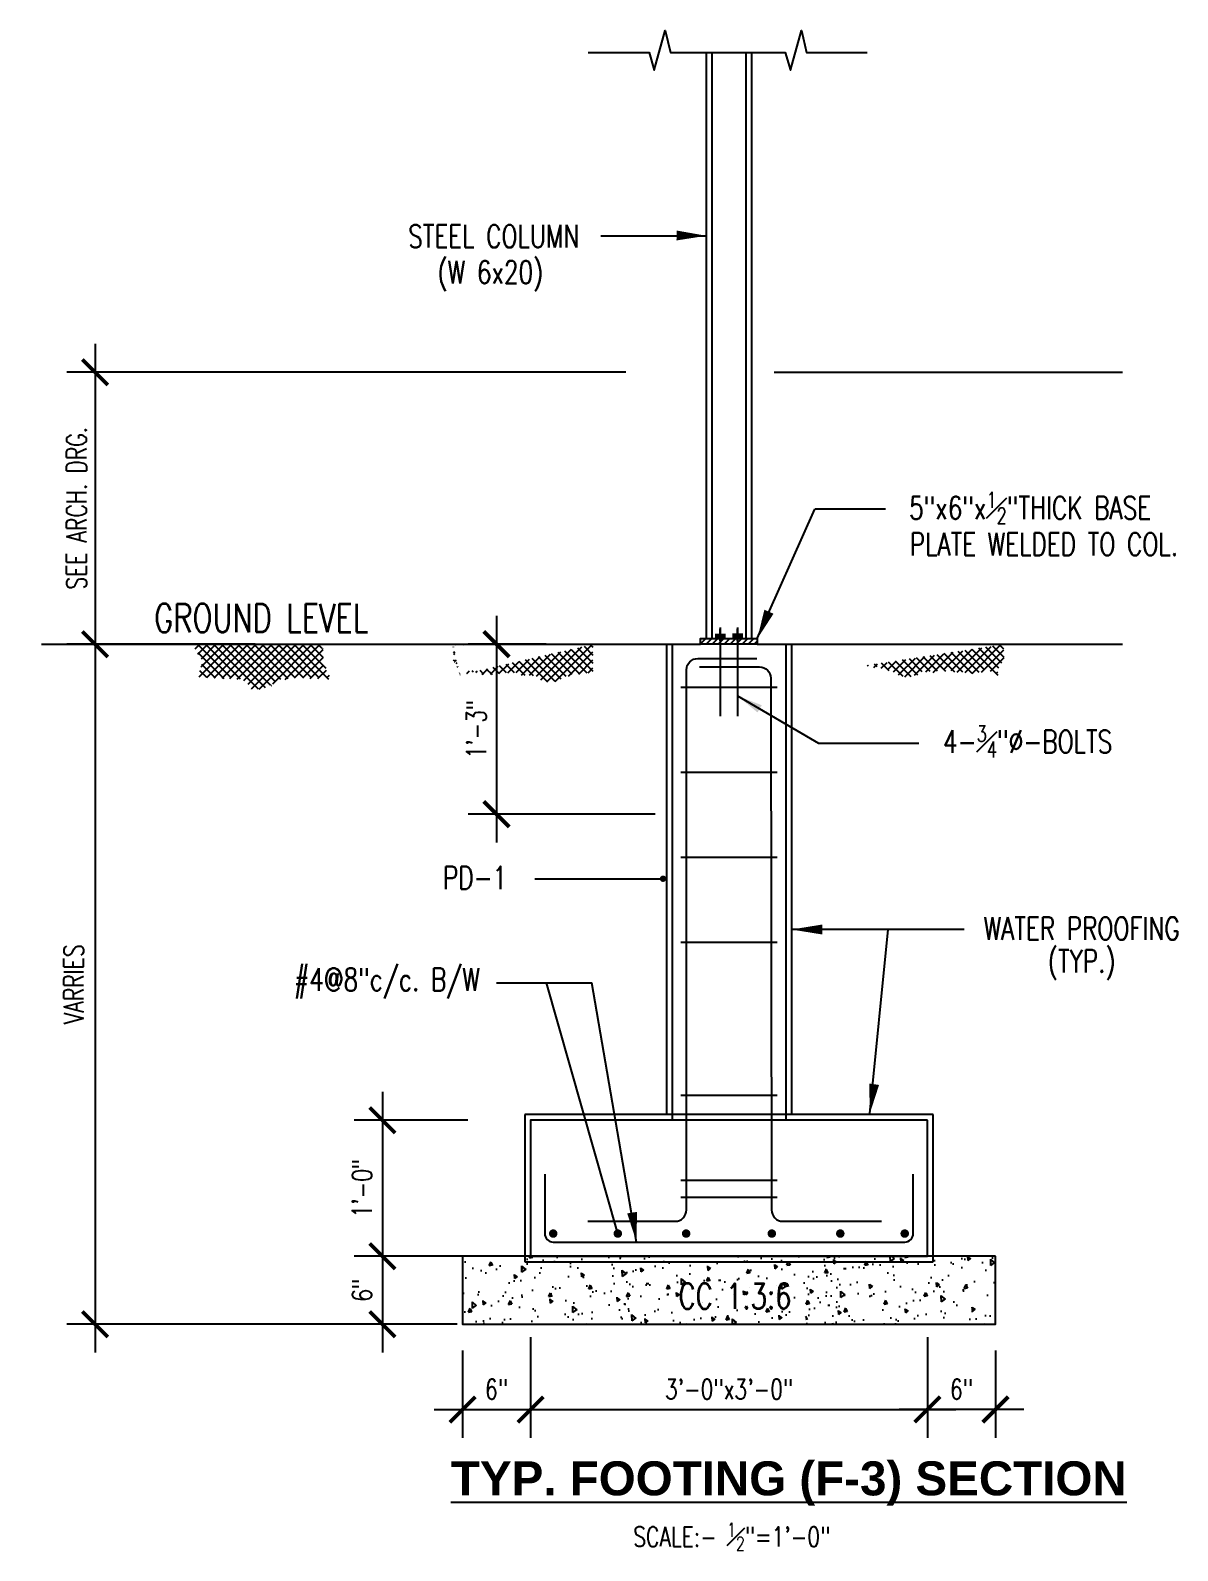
# Model space of a CAD drawing. Header units: inches. Extents: x 41285 to 57578, y -189 to 12305.
# Drawn here: x 53282.7 to 53383.9, y 10355.6 to 10489.8 of the extents above; entities that cross this region are included whole.
import ezdxf

# ---------------------------------------------------------------- set-up
doc = ezdxf.new("R2010")
doc.units = ezdxf.units.IN
doc.header["$LTSCALE"] = 30
doc.header["$MEASUREMENT"] = 0
doc.linetypes.add('CENTER', pattern=[2, 1.25, -0.25, 0.25, -0.25])
for name, color, linetype in [('A-TEXT-P', 242, 'Continuous'), ('HATCH', 253, 'Continuous'), ('L', 2, 'Continuous'), ('WALL', 7, 'Continuous')]:
    doc.layers.add(name, color=color, linetype=linetype)
doc.styles.add('1-2', font='simplex.shx', dxfattribs={"width": 0.75, "height": 1.75})
doc.styles.add('1-8', font='simplex.shx', dxfattribs={"width": 0.75, "height": 7})
doc.styles.add('16 scale', font='arial.ttf')
doc.dimstyles.new('1-2', dxfattribs={"dimtxt": 1.75, "dimasz": 2.25, "dimexe": 2.5, "dimexo": 1, "dimgap": 0.75, "dimtad": 1, "dimdec": 4, "dimzin": 3, "dimdsep": 46, "dimlunit": 4, "dimtxsty": '1-2', "dimblk": 'ARCHTICK', "dimcen": 0, "dimdle": 2.5, "dimclrd": 1, "dimclre": 1, "dimclrt": 2, "dimazin": 0, "dimtfac": 0.75, "dimtdec": 4, "dimtix": 1, "dimtmove": 2, "dimatfit": 3, "dimfxl": 0, "dimfrac": 1, "dimtolj": 1, "dimtzin": 1, "dimlwd": -1, "dimlwe": -1, "dimarcsym": 0})
pattern_1 = [(45, (-328.04964, 0), (-0.3535533906, 0.3535533906), []), (135, (-328.04964, 0), (-0.3535533906, -0.3535533906), [])]

# ---------------------------------------------------------------- blocks, each defined once
blk = doc.blocks.new('_ARCHTICK')
at = {"color": 0, "linetype": 'ByBlock', "const_width": 0.15}
blk.add_lwpolyline([(-0.5, -0.5), (0.5, 0.5)], dxfattribs=at)
blk = doc.blocks.new('*D251')
at = {"layer": 'DEFPOINTS', "color": 0, "transparency": 16777216}
for p in [(53336.2, 10459.59), (53288.4, 10435.59), (53303.52, 10435.59)]:
    blk.add_point(p, dxfattribs=at)
at = {"layer": 'L', "color": 1, "transparency": 16777216}
for p, q in [((53288.4, 10462.09), (53288.4, 10433.09)), ((53335.2, 10459.59), (53285.9, 10459.59)), ((53302.52, 10435.59), (53285.9, 10435.59))]:
    blk.add_line(p, q, dxfattribs=at)
at = {"layer": 'L', "color": 1, "transparency": 16777216, "xscale": 2.25, "yscale": 2.25, "zscale": 2.25}
for p, rotation in [((53288.4, 10459.59), 90), ((53288.4, 10435.59), 270)]:
    blk.add_blockref('_ARCHTICK', p, dxfattribs=dict(at, rotation=rotation))
at = {"layer": 'L', "color": 2, "transparency": 16777216, "insert": (53286.77, 10447.59), "char_height": 1.75, "attachment_point": 5, "rotation": 90, "style": '1-2'}
blk.add_mtext('\\A1;SEE ARCH. DRG.', dxfattribs=at)
blk = doc.blocks.new('*D252')
at = {"layer": 'DEFPOINTS', "color": 0, "transparency": 16777216}
for p in [(53322.27, 10393.59), (53313.74, 10381.59), (53328.19, 10381.59)]:
    blk.add_point(p, dxfattribs=at)
at = {"layer": 'L', "color": 1, "transparency": 16777216}
for p, q in [((53313.74, 10396.09), (53313.74, 10379.09)), ((53321.27, 10393.59), (53311.24, 10393.59)), ((53327.19, 10381.59), (53311.24, 10381.59))]:
    blk.add_line(p, q, dxfattribs=at)
at = {"layer": 'L', "color": 1, "transparency": 16777216, "xscale": 2.25, "yscale": 2.25, "zscale": 2.25}
for p, rotation in [((53313.74, 10393.59), 90), ((53313.74, 10381.59), 270)]:
    blk.add_blockref('_ARCHTICK', p, dxfattribs=dict(at, rotation=rotation))
at = {"layer": 'L', "color": 2, "transparency": 16777216, "insert": (53311.95, 10387.59), "char_height": 1.75, "attachment_point": 5, "rotation": 90, "style": '1-2'}
blk.add_mtext('\\A1;1\'-0"', dxfattribs=at)
blk = doc.blocks.new('*D253')
at = {"layer": 'DEFPOINTS', "color": 0, "transparency": 16777216}
for p in [(53319.64, 10381.59), (53313.74, 10375.59), (53319.64, 10375.59)]:
    blk.add_point(p, dxfattribs=at)
at = {"layer": 'L', "color": 1, "transparency": 16777216}
for p, q in [((53313.74, 10384.09), (53313.74, 10373.09)), ((53318.64, 10381.59), (53311.24, 10381.59)), ((53318.64, 10375.59), (53311.24, 10375.59))]:
    blk.add_line(p, q, dxfattribs=at)
at = {"layer": 'L', "color": 1, "transparency": 16777216, "xscale": 2.25, "yscale": 2.25, "zscale": 2.25}
for p, rotation in [((53313.74, 10381.59), 90), ((53313.74, 10375.59), 270)]:
    blk.add_blockref('_ARCHTICK', p, dxfattribs=dict(at, rotation=rotation))
at = {"layer": 'L', "color": 2, "transparency": 16777216, "insert": (53311.95, 10378.59), "char_height": 1.75, "attachment_point": 5, "rotation": 90, "style": '1-2'}
blk.add_mtext('\\A1;6"', dxfattribs=at)
blk = doc.blocks.new('*D254')
at = {"layer": 'DEFPOINTS', "color": 0, "transparency": 16777216}
for p in [(53302.84, 10435.59), (53288.4, 10375.59), (53321.34, 10375.59)]:
    blk.add_point(p, dxfattribs=at)
at = {"layer": 'L', "color": 1, "transparency": 16777216}
for p, q in [((53288.4, 10438.09), (53288.4, 10373.09)), ((53301.84, 10435.59), (53285.9, 10435.59)), ((53320.34, 10375.59), (53285.9, 10375.59))]:
    blk.add_line(p, q, dxfattribs=at)
at = {"layer": 'L', "color": 1, "transparency": 16777216, "xscale": 2.25, "yscale": 2.25, "zscale": 2.25}
for p, rotation in [((53288.4, 10435.59), 90), ((53288.4, 10375.59), 270)]:
    blk.add_blockref('_ARCHTICK', p, dxfattribs=dict(at, rotation=rotation))
at = {"layer": 'L', "color": 2, "transparency": 16777216, "insert": (53286.51, 10405.59), "char_height": 1.75, "attachment_point": 5, "rotation": 90, "style": '1-2'}
blk.add_mtext('\\A1;VARRIES', dxfattribs=at)
blk = doc.blocks.new('*D257')
at = {"layer": 'DEFPOINTS', "color": 0, "transparency": 16777216}
for p in [(53326.81, 10375.43), (53320.81, 10374.28), (53326.81, 10368.06)]:
    blk.add_point(p, dxfattribs=at)
at = {"layer": 'L', "color": 1, "transparency": 16777216}
for p, q in [((53326.81, 10374.43), (53326.81, 10365.56)), ((53320.81, 10373.28), (53320.81, 10365.56)), ((53318.31, 10368.06), (53329.31, 10368.06))]:
    blk.add_line(p, q, dxfattribs=at)
at = {"layer": 'L', "color": 1, "transparency": 16777216, "xscale": 2.25, "yscale": 2.25, "zscale": 2.25, "rotation": 180}
blk.add_blockref('_ARCHTICK', (53320.81, 10368.06), dxfattribs=at)
at = {"layer": 'L', "color": 1, "transparency": 16777216, "xscale": 2.25, "yscale": 2.25, "zscale": 2.25}
blk.add_blockref('_ARCHTICK', (53326.81, 10368.06), dxfattribs=at)
at = {"layer": 'L', "color": 2, "transparency": 16777216, "insert": (53323.81, 10369.85), "char_height": 1.75, "attachment_point": 5, "style": '1-2'}
blk.add_mtext('\\A1;6"', dxfattribs=at)
blk = doc.blocks.new('*D258')
at = {"layer": 'DEFPOINTS', "color": 0, "transparency": 16777216}
for p in [(53361.81, 10375.43), (53367.81, 10374.28), (53361.81, 10368.06)]:
    blk.add_point(p, dxfattribs=at)
at = {"layer": 'L', "color": 1, "transparency": 16777216}
for p, q in [((53361.81, 10374.43), (53361.81, 10365.56)), ((53367.81, 10373.28), (53367.81, 10365.56)), ((53370.31, 10368.06), (53359.31, 10368.06))]:
    blk.add_line(p, q, dxfattribs=at)
at = {"layer": 'L', "color": 1, "transparency": 16777216, "xscale": 2.25, "yscale": 2.25, "zscale": 2.25, "rotation": 180}
blk.add_blockref('_ARCHTICK', (53361.81, 10368.06), dxfattribs=at)
at = {"layer": 'L', "color": 1, "transparency": 16777216, "xscale": 2.25, "yscale": 2.25, "zscale": 2.25}
blk.add_blockref('_ARCHTICK', (53367.81, 10368.06), dxfattribs=at)
at = {"layer": 'L', "color": 2, "transparency": 16777216, "insert": (53364.81, 10369.85), "char_height": 1.75, "attachment_point": 5, "style": '1-2'}
blk.add_mtext('\\A1;6"', dxfattribs=at)
blk = doc.blocks.new('*D259')
at = {"layer": 'DEFPOINTS', "color": 0, "transparency": 16777216}
for p in [(53361.81, 10375.43), (53326.81, 10374.28), (53361.81, 10368.06)]:
    blk.add_point(p, dxfattribs=at)
at = {"layer": 'L', "color": 1, "transparency": 16777216}
for p, q in [((53361.81, 10374.43), (53361.81, 10365.56)), ((53326.81, 10373.28), (53326.81, 10365.56)), ((53324.31, 10368.06), (53364.31, 10368.06))]:
    blk.add_line(p, q, dxfattribs=at)
at = {"layer": 'L', "color": 1, "transparency": 16777216, "xscale": 2.25, "yscale": 2.25, "zscale": 2.25, "rotation": 180}
blk.add_blockref('_ARCHTICK', (53326.81, 10368.06), dxfattribs=at)
at = {"layer": 'L', "color": 1, "transparency": 16777216, "xscale": 2.25, "yscale": 2.25, "zscale": 2.25}
blk.add_blockref('_ARCHTICK', (53361.81, 10368.06), dxfattribs=at)
at = {"layer": 'L', "color": 2, "transparency": 16777216, "insert": (53344.31, 10369.85), "char_height": 1.75, "attachment_point": 5, "style": '1-2'}
blk.add_mtext('\\A1;3\'-0"x3\'-0"', dxfattribs=at)
blk = doc.blocks.new('*D260')
at = {"layer": 'DEFPOINTS', "color": 0, "transparency": 16777216}
for p in [(53329.18, 10435.59), (53323.81, 10420.59), (53338.81, 10420.59)]:
    blk.add_point(p, dxfattribs=at)
at = {"layer": 'L', "color": 1, "transparency": 16777216}
for p, q in [((53323.81, 10438.09), (53323.81, 10418.09)), ((53328.18, 10435.59), (53321.31, 10435.59)), ((53337.81, 10420.59), (53321.31, 10420.59))]:
    blk.add_line(p, q, dxfattribs=at)
at = {"layer": 'L', "color": 1, "transparency": 16777216, "xscale": 2.25, "yscale": 2.25, "zscale": 2.25}
for p, rotation in [((53323.81, 10435.59), 90), ((53323.81, 10420.59), 270)]:
    blk.add_blockref('_ARCHTICK', p, dxfattribs=dict(at, rotation=rotation))
at = {"layer": 'L', "color": 2, "transparency": 16777216, "insert": (53322.02, 10428.09), "char_height": 1.75, "attachment_point": 5, "rotation": 90, "style": '1-2'}
blk.add_mtext('\\A1;1\'-3"', dxfattribs=at)

msp = doc.modelspace()

# ---------------------------------------------------------------- hatches: boundary and pattern name
at = {"layer": 'HATCH'}
h = msp.add_hatch(dxfattribs=at)
h.set_pattern_fill('_USER', color=256, scale=0.5, angle=45, style=0, double=1, pattern_type=0)
h.set_pattern_definition([(45, (-330.14087, 0), (-0.3535533906, 0.3535533906), []), (135, (-330.14087, 0), (-0.3535533906, -0.3535533906), [])])
edge = h.paths.add_edge_path()
edge.add_arc((53297.62539102, 10432.58429369), 0.12289045, 32.0000000486, 128.5693309629)
edge.add_arc((53297.501076, 10432.68761826), 0.04824427, 351.3664630518, 414.9999999502)
edge.add_arc((53297.501076, 10432.76665704), 0.04824427, 305.0000000507, 414.9999999493)
edge.add_arc((53297.501076, 10432.84569582), 0.04824427, 305.0000000485, 414.9999999515)
edge.add_arc((53297.44576636, 10433.00372495), 0.14467368, 305.0000000498, 414.9999999502)
edge.add_arc((53297.501076, 10433.16175408), 0.04824427, 305.0000000485, 414.9999999515)
edge.add_arc((53297.51295461, 10433.30800573), 0.10789439, 278.4169765515, 388.4169764521)
edge.add_arc((53297.59205538, 10433.46608329), 0.10789439, 278.4169765431, 388.4169764441)
edge.add_arc((53297.67115615, 10433.62416085), 0.10789439, 278.4169765482, 388.4169764505)
edge.add_arc((53297.71070654, 10433.75454493), 0.09648854, 305.0000000496, 414.9999999504)
edge.add_arc((53297.71070654, 10433.91262249), 0.09648854, 305.0000000496, 414.9999999504)
edge.add_arc((53297.73837831, 10434.03118067), 0.04824427, 305.0000000485, 414.9999999515)
edge.add_arc((53297.71074045, 10434.14969041), 0.09642941, 305.0000000504, 414.9999999496)
edge.add_arc((53297.73837831, 10434.26820015), 0.04824427, 305.0000000485, 414.9999999515)
edge.add_arc((53297.73837831, 10434.34723893), 0.04824427, 305.0000000485, 414.9999999515)
edge.add_arc((53297.65927754, 10434.37089075), 0.10794515, 8.4529127433, 118.4529126436)
edge.add_arc((53297.51295461, 10434.5171424), 0.10789439, 331.5830235495, 441.5830234518)
edge.add_arc((53297.46152561, 10434.63570057), 0.06825446, 350.0224601742, 460.0224600744)
edge.add_arc((53297.39430345, 10434.78195222), 0.09648854, 305.0000000496, 414.9999999504)
edge.add_arc((53297.28756482, 10434.92411378), 0.17393999, 338.7216118059, 448.7216117074)
edge.add_arc((53297.2242233, 10435.10983639), 0.06825446, 350.0224601742, 460.0224600744)
edge.add_arc((53297.15700114, 10435.25608804), 0.09648853, 305.0000000485, 414.9999999515)
edge.add_arc((53297.15700114, 10435.4141656), 0.09648854, 305.0000000496, 414.9999999504)
edge.add_arc((53297.18467291, 10435.53272378), 0.04824427, 305.0000000485, 414.9999999515)
edge.add_arc((53297.15700114, 10435.65128195), 0.09648854, 305.0000000544, 316.9911220598)
edge.add_line((53297.22755819, 10435.58546599), (53308.43171932, 10435.58546599))
edge.add_arc((53308.38616031, 10435.60115625), 0.04818514, 305.000000049, 340.9965915299, ccw=False)
edge.add_arc((53308.38612639, 10435.5221659), 0.04824427, -54.9999999515, 54.9999999515, ccw=False)
edge.add_arc((53308.38612639, 10435.44312712), 0.04824427, -54.9999999515, 54.9999999515, ccw=False)
edge.add_arc((53308.38612639, 10435.36408834), 0.04824427, -54.9999999493, 54.9999999493, ccw=False)
edge.add_arc((53308.38612639, 10435.28504956), 0.04824427, -54.9999999515, 54.9999999515, ccw=False)
edge.add_arc((53308.38612639, 10435.20601078), 0.04824427, -54.9999999515, 54.9999999515, ccw=False)
edge.add_arc((53308.45334856, 10435.13879791), 0.04828211, 35.0000000491, 144.9999999509, ccw=False)
edge.add_arc((53308.46522717, 10435.126972), 0.04824427, -54.9999999493, 54.9999999493, ccw=False)
edge.add_arc((53308.46522717, 10435.04793322), 0.04824427, -54.9999999515, 54.9999999515, ccw=False)
edge.add_arc((53308.46522717, 10434.96889443), 0.04824427, -54.9999999493, 54.9999999493, ccw=False)
edge.add_arc((53308.46522717, 10434.88985565), 0.04824427, -54.9999999515, 54.9999999515, ccw=False)
edge.add_arc((53308.40991753, 10434.73182652), 0.14467368, -54.9999999502, 54.9999999502, ccw=False)
edge.add_arc((53308.46522717, 10434.57379739), 0.04824427, -54.9999999515, 54.9999999515, ccw=False)
edge.add_arc((53308.43755539, 10434.45523922), 0.09648854, -54.9999999504, 54.9999999504, ccw=False)
edge.add_arc((53308.43755539, 10434.29716166), 0.09648854, -54.9999999504, 54.9999999504, ccw=False)
edge.add_arc((53308.46522717, 10434.17860349), 0.04824427, -54.9999999515, 54.9999999515, ccw=False)
edge.add_arc((53308.43755539, 10434.06004532), 0.09648854, -54.9999999504, 54.9999999504, ccw=False)
edge.add_arc((53308.43755539, 10433.90196776), 0.09648853, -54.9999999515, 54.9999999515, ccw=False)
edge.add_arc((53308.50477755, 10433.75571611), 0.06825446, -9.9775398258, 100.0224600744, ccw=False)
edge.add_arc((53308.56811907, 10433.5699935), 0.17393999, -21.2783881941, 88.7216117074, ccw=False)
edge.add_arc((53308.67485771, 10433.42783193), 0.09648854, -54.9999999504, 54.9999999504, ccw=False)
edge.add_arc((53308.74207987, 10433.28158028), 0.06825446, -9.9775398258, 100.0224600744, ccw=False)
edge.add_arc((53308.79350886, 10433.16302211), 0.10789439, -28.4169764505, 81.5830234518, ccw=False)
edge.add_arc((53308.9398318, 10433.01677046), 0.10794515, 8.4529127433, 118.4529126436, ccw=False)
edge.add_arc((53309.01893257, 10432.99311864), 0.04824427, -54.9999999515, 54.9999999515, ccw=False)
edge.add_arc((53309.01893257, 10432.91407986), 0.04824427, -54.9999999515, 54.9999999515, ccw=False)
edge.add_arc((53308.99129471, 10432.79557012), 0.09642941, -54.9999999496, 54.9999999496, ccw=False)
edge.add_arc((53309.01893257, 10432.67706038), 0.04824427, -54.9999999515, 54.9999999515, ccw=False)
edge.add_arc((53308.99126079, 10432.55850221), 0.09648854, -24.0280352442, 54.999999951, ccw=False)
edge.add_arc((53309.20799353, 10432.30964246), 0.24588495, 121.5357405307, 141.9999999499)
edge.add_arc((53308.70140603, 10432.26554802), 0.36887945, 32.0000000493, 141.9999999498)
edge.add_arc((53308.20220279, 10432.36235372), 0.24588495, 32.0000000499, 141.9999999499)
edge.add_arc((53307.90422579, 10432.44861359), 0.12289045, 32.0000000497, 141.9999999504)
edge.add_arc((53307.70316979, 10432.45915049), 0.12289045, 32.0000000493, 141.9999999491)
edge.add_arc((53307.50202554, 10432.46963225), 0.1229945, 32.0000000497, 141.9999999507)
edge.add_arc((53307.30088754, 10432.48023321), 0.12289045, 32.0000000479, 141.9999999483)
edge.add_arc((53307.0997433, 10432.49071497), 0.1229945, 32.0000000504, 141.9999999509)
edge.add_arc((53306.89860529, 10432.50131593), 0.12289045, 32.0000000486, 141.9999999496)
edge.add_arc((53306.69746105, 10432.51179769), 0.1229945, 32.0000000497, 141.9999999509)
edge.add_arc((53306.49632305, 10432.52239865), 0.12289045, 32.0000000497, 141.9999999504)
edge.add_arc((53306.2951788, 10432.53288041), 0.1229945, 32.0000000497, 141.9999999507)
edge.add_arc((53306.0940408, 10432.54348137), 0.12289045, 32.0000000493, 141.9999999498)
edge.add_arc((53305.89289655, 10432.55396313), 0.1229945, 32.0000000508, 141.9999999516)
edge.add_arc((53305.65261468, 10432.39530328), 0.27475016, 58.5478480029, 168.5478479035)
edge.add_arc((53305.27902931, 10432.38467764), 0.1229945, 32.0000000515, 141.9999999509)
edge.add_arc((53304.97358605, 10432.33010144), 0.24588495, 32.0000000499, 141.9999999499)
edge.add_arc((53304.74071353, 10432.31217239), 0.17376993, 76.9922807766, 186.9922806758)
edge.add_arc((53304.42481821, 10432.05653029), 0.27486967, 58.5491782319, 168.549178132)
edge.add_arc((53304.11618758, 10431.94178333), 0.17380175, 76.954244146, 186.9542440459)
edge.add_arc((53303.83944745, 10431.85561798), 0.12289045, 32.0000000493, 141.9999999491)
edge.add_arc((53303.70349592, 10431.76196595), 0.17376993, 76.9922807726, 186.9922806723)
edge.add_arc((53303.49181761, 10431.57144587), 0.17384353, 76.9680337302, 186.9680336312)
edge.add_arc((53303.11073583, 10431.42005677), 0.24588495, 32.0000000491, 141.9999999496)
edge.add_arc((53302.81275883, 10431.50631665), 0.12289045, 32.0000000486, 141.9999999489)
edge.add_arc((53302.50739758, 10431.45167639), 0.24588495, 32.00000005, 141.9999999507)
edge.add_arc((53302.20933234, 10431.53788112), 0.1229945, 32.0000000497, 141.9999999507)
edge.add_arc((53301.94308987, 10431.65267102), 0.17376993, 347.0077193261, 457.0077192282)
edge.add_arc((53301.85678493, 10431.92933177), 0.12285734, 302.0000000489, 411.9999999509)
edge.add_arc((53301.82811821, 10431.96096751), 0.1229945, 32.0000000497, 141.9999999514)
edge.add_arc((53301.56190707, 10432.07570727), 0.17372813, 347.0215089254, 457.0215088254)
edge.add_arc((53301.37134873, 10432.28719941), 0.17376993, 347.0077193261, 457.0077192282)
edge.add_arc((53301.24584301, 10432.39449407), 0.1229945, 32.0000000497, 141.9999999507)
edge.add_arc((53301.04470501, 10432.40509503), 0.12289045, 32.0000000493, 141.9999999498)
edge.add_arc((53300.84356076, 10432.41557679), 0.1229945, 32.0000000497, 141.9999999509)
edge.add_arc((53300.5381175, 10432.3610006), 0.24588495, 32.0000000497, 141.9999999506)
edge.add_arc((53300.03161825, 10432.3169613), 0.3687754, 32.0000000498, 141.9999999503)
edge.add_arc((53299.63680226, 10432.47888009), 0.12289045, 32.0000000493, 141.9999999491)
edge.add_arc((53299.43565801, 10432.48936185), 0.1229945, 32.0000000508, 141.9999999514)
edge.add_arc((53299.23452001, 10432.49996281), 0.12289045, 32.0000000493, 141.9999999491)
edge.add_arc((53299.03337576, 10432.51044457), 0.1229945, 32.0000000497, 141.9999999507)
edge.add_arc((53298.83223776, 10432.52104553), 0.12289045, 32.0000000497, 141.9999999504)
edge.add_arc((53298.63109351, 10432.53152729), 0.1229945, 32.0000000504, 141.9999999509)
edge.add_arc((53298.42995551, 10432.54212825), 0.12289045, 32.0000000486, 141.9999999496)
edge.add_arc((53298.22881127, 10432.55261001), 0.1229945, 32.0000000497, 141.9999999509)
edge.add_arc((53298.02767327, 10432.56321097), 0.12289045, 32.0000000479, 141.9999999483)
edge.add_arc((53297.82652902, 10432.57369273), 0.1229945, 32.0000000497, 141.9999999507)
h = msp.add_hatch(dxfattribs=at)
h.set_pattern_fill('_USER', color=256, scale=0.5, angle=45, style=0, double=1, pattern_type=0)
h.set_pattern_definition(pattern_1)
edge = h.paths.add_edge_path()
edge.add_arc((53320.47836354, 10432.52341787), 0.27486967, 63.549178017, 63.9180968771, ccw=False)
edge.add_arc((53320.87389577, 10432.73858207), 0.27484325, 63.5381527352, 173.5381526351, ccw=False)
edge.add_arc((53321.09943102, 10432.91769941), 0.12289045, 37.0000000486, 146.9999999495, ccw=False)
edge.add_arc((53321.36764046, 10433.02770595), 0.17384353, 81.9680337264, 191.9680336299, ccw=False)
edge.add_arc((53321.49499545, 10433.13291319), 0.12289045, 37.0000000486, 146.9999999488, ccw=False)
edge.add_arc((53321.69629199, 10433.1398829), 0.1229945, 37.0000000501, 146.9999999509, ccw=False)
edge.add_arc((53321.83067147, 10433.04393507), 0.17376993, -7.9922806746, 102.0077192265, ccw=False)
edge.add_arc((53322.10590541, 10432.95278655), 0.1229945, 37.0000000501, 146.9999999509, ccw=False)
edge.add_arc((53322.24031708, 10432.8568883), 0.17372813, -7.9784910784, 102.0215088206, ccw=False)
edge.add_arc((53322.61858004, 10432.69885606), 0.24588495, 37.000000049, 146.9999999498, ccw=False)
edge.add_arc((53322.91801709, 10432.77990239), 0.12289045, 37.0000000486, 146.9999999492, ccw=False)
edge.add_arc((53323.22237824, 10432.71994116), 0.24588495, 37.0000000487, 146.9999999499, ccw=False)
edge.add_arc((53323.62496716, 10432.73399988), 0.24588495, 37.0000000494, 146.9999999498, ccw=False)
edge.add_arc((53324.02755608, 10432.74805859), 0.24588495, 37.000000049, 146.9999999494, ccw=False)
edge.add_arc((53324.32699314, 10432.82910491), 0.12289045, 37.0000000506, 146.9999999507, ccw=False)
edge.add_arc((53324.73450615, 10432.70215608), 0.36887945, 37.0000000494, 146.9999999499, ccw=False)
edge.add_arc((53325.13217098, 10432.85722234), 0.12289045, 37.0000000513, 146.9999999521, ccw=False)
edge.add_arc((53325.539684, 10432.73027351), 0.36887945, 37.0000000501, 146.9999999503, ccw=False)
edge.add_arc((53325.87043593, 10432.78230294), 0.17376993, -7.9922806766, 102.0077192236, ccw=False)
edge.add_arc((53326.14566986, 10432.69115442), 0.1229945, 37.0000000494, 146.9999999502, ccw=False)
edge.add_arc((53326.34696224, 10432.69824342), 0.12289045, 37.0000000486, 146.9999999488, ccw=False)
edge.add_arc((53326.65132339, 10432.6382822), 0.24588495, 37.0000000514, 146.999999952, ccw=False)
edge.add_arc((53326.95076044, 10432.71932852), 0.12289045, 37.0000000486, 146.9999999487, ccw=False)
edge.add_arc((53327.18824088, 10432.55638005), 0.27484325, 10.4618473682, 120.4618472689, ccw=False)
edge.add_arc((53327.49475411, 10432.43626185), 0.17384353, -7.9680336318, 102.0319662693, ccw=False)
edge.add_arc((53327.90928745, 10432.10827724), 0.38870197, 18.5745314787, 128.5745313792, ccw=False)
edge.add_arc((53328.38080657, 10432.16516265), 0.12289045, 37.0000000486, 146.9999999485, ccw=False)
edge.add_arc((53328.58210312, 10432.17213236), 0.1229945, 37.0000000494, 146.9999999498, ccw=False)
edge.add_arc((53328.7833955, 10432.17922137), 0.12289045, 37.0000000486, 146.9999999498, ccw=False)
edge.add_arc((53328.98469204, 10432.18619108), 0.1229945, 37.0000000515, 146.9999999516, ccw=False)
edge.add_arc((53329.18598442, 10432.19328008), 0.12289045, 37.0000000492, 146.9999999499, ccw=False)
edge.add_arc((53329.45419386, 10432.30328662), 0.17384353, 81.9680337314, 191.9680336318, ccw=False)
edge.add_arc((53329.58154885, 10432.40849386), 0.12289045, 37.0000000479, 146.9999999481, ccw=False)
edge.add_arc((53330.05597477, 10432.38458186), 0.38880069, 55.4206218973, 165.4206217981, ccw=False)
edge.add_arc((53330.44658291, 10432.74075361), 0.17372813, 81.9784911784, 191.9784910773, ccw=False)
edge.add_arc((53330.67704224, 10432.7788634), 0.24588495, 37.000000049, 146.9999999497, ccw=False)
edge.add_arc((53330.9764793, 10432.85990972), 0.12289045, 37.0000000527, 146.9999999524, ccw=False)
edge.add_arc((53331.28084044, 10432.79994849), 0.24588495, 37.0000000487, 146.9999999497, ccw=False)
edge.add_arc((53332.14934459, 10431.544896), 1.55571639, 84.1428509744, 115.5970929983, ccw=False)
edge.add_line((53319.94526917, 10435.58546599), (53332.30810324, 10435.58546599))
edge.add_arc((53319.89767536, 10435.57757053), 0.04824427, -54.9999999502, 9.419157827, ccw=False)
edge.add_arc((53319.96489752, 10435.51035767), 0.04828211, 35.0000000491, 144.9999999509, ccw=False)
edge.add_arc((53319.97677613, 10435.49853175), 0.04824427, -54.9999999493, 54.9999999493, ccw=False)
edge.add_arc((53319.97677613, 10435.41949297), 0.04824427, -54.9999999515, 54.9999999515, ccw=False)
edge.add_arc((53319.97677613, 10435.34045419), 0.04824427, -54.9999999493, 54.9999999493, ccw=False)
edge.add_arc((53319.97677613, 10435.26141541), 0.04824427, -54.9999999515, 54.9999999515, ccw=False)
edge.add_arc((53319.92146649, 10435.10338628), 0.14467368, -54.9999999502, 54.9999999502, ccw=False)
edge.add_arc((53319.97677613, 10434.94535715), 0.04824427, -54.9999999515, 54.9999999515, ccw=False)
edge.add_arc((53319.94910436, 10434.82679898), 0.09648854, -54.9999999504, 54.9999999504, ccw=False)
edge.add_arc((53319.94910436, 10434.66872142), 0.09648854, -54.9999999504, 54.9999999504, ccw=False)
edge.add_arc((53319.97677613, 10434.55016325), 0.04824427, -54.9999999515, 54.9999999515, ccw=False)
edge.add_arc((53319.94910436, 10434.43160508), 0.09648854, -54.9999999504, 54.9999999504, ccw=False)
edge.add_arc((53319.94910436, 10434.27352752), 0.09648853, -54.9999999515, 54.9999999515, ccw=False)
edge.add_arc((53320.01632652, 10434.12727587), 0.06825446, -9.9775398258, 100.0224600744, ccw=False)
edge.add_arc((53320.07966804, 10433.94155326), 0.17393999, -21.2783881941, 88.7216117074, ccw=False)
edge.add_arc((53320.18640667, 10433.79939169), 0.09648854, -54.9999999504, 54.9999999504, ccw=False)
edge.add_arc((53320.25362883, 10433.65314004), 0.06825446, -9.9775398258, 100.0224600744, ccw=False)
edge.add_arc((53320.30505783, 10433.53458187), 0.10789439, -28.4169764505, 81.5830234518, ccw=False)
edge.add_arc((53320.45138076, 10433.38833022), 0.10794515, 8.4529127433, 118.4529126436, ccw=False)
edge.add_arc((53320.53048154, 10433.3646784), 0.04824427, -54.9999999515, 54.9999999515, ccw=False)
edge.add_arc((53320.53048154, 10433.28563962), 0.04824427, -54.9999999515, 54.9999999515, ccw=False)
edge.add_arc((53320.50284367, 10433.16712988), 0.09642941, -54.9999999496, 54.9999999496, ccw=False)
edge.add_arc((53320.53048154, 10433.04862014), 0.04824427, -54.9999999515, 54.9999999515, ccw=False)
edge.add_arc((53320.50280976, 10432.93006197), 0.09648854, -54.9999999504, 54.9999999504, ccw=False)
edge.add_arc((53320.50280976, 10432.77198441), 0.09648854, -1.4445555628, 54.9999999498, ccw=False)
edge.add_line((53332.30810324, 10435.58546599), (53332.30810324, 10433.09249065))
h = msp.add_hatch(dxfattribs=at)
h.set_pattern_fill('_USER', color=256, scale=0.5, angle=45, style=0, double=1, pattern_type=0)
h.set_pattern_definition(pattern_1)
edge = h.paths.add_edge_path()
edge.add_arc((53368.12538375, 10432.5088165), 0.27486967, 113.0819033071, 113.4508221673)
edge.add_arc((53367.7416544, 10432.74438637), 0.27484325, 3.4618473642, 113.4618472653)
edge.add_arc((53367.52580253, 10432.93506184), 0.12289045, 30.0000000492, 139.9999999498)
edge.add_arc((53367.26371795, 10433.05895462), 0.17384353, 345.0319663687, 455.0319662695)
edge.add_arc((53367.14204362, 10433.17068292), 0.12289045, 30.0000000521, 139.9999999522)
edge.add_arc((53366.94138771, 10433.18817813), 0.1229945, 30.0000000491, 139.9999999509)
edge.add_arc((53366.80217088, 10433.09939467), 0.17376993, 74.9922807731, 184.9922806744)
edge.add_arc((53366.52254379, 10433.02277569), 0.1229945, 30.0000000465, 139.9999999461)
edge.add_arc((53366.3832974, 10432.93404344), 0.17372813, 74.9784911764, 184.978491078)
edge.add_arc((53365.99728207, 10432.79602453), 0.24588495, 30.0000000505, 139.999999951)
edge.add_arc((53365.70249702, 10432.89263111), 0.12289045, 30.0000000501, 139.9999999498)
edge.add_arc((53365.39541486, 10432.84868109), 0.24588495, 30.0000000497, 139.9999999506)
edge.add_arc((53364.99411345, 10432.88379041), 0.24588495, 30.0000000506, 139.9999999504)
edge.add_arc((53364.59281204, 10432.91889974), 0.24588495, 30.0000000496, 139.9999999504)
edge.add_arc((53364.29802699, 10433.01550631), 0.12289045, 30.0000000487, 139.9999999496)
edge.add_arc((53363.88442847, 10432.91005904), 0.36887945, 30.0000000503, 139.9999999512)
edge.add_arc((53363.49542416, 10433.08572496), 0.12289045, 30.0000000499, 139.9999999507)
edge.add_arc((53363.08182564, 10432.98027769), 0.36887945, 30.0000000501, 139.9999999509)
edge.add_arc((53362.75425001, 10433.04954603), 0.17376993, 74.9922807737, 184.992280676)
edge.add_arc((53362.47462293, 10432.97292706), 0.1229945, 30.0000000504, 139.9999999511)
edge.add_arc((53362.27397742, 10432.99054118), 0.12289045, 30.0000000501, 139.9999999505)
edge.add_arc((53361.96689526, 10432.94659116), 0.24588495, 30.0000000494, 139.9999999502)
edge.add_arc((53361.67211022, 10433.04319773), 0.12289045, 30.0000000521, 139.9999999522)
edge.add_arc((53361.42642717, 10432.89290134), 0.27484325, 56.5381527311, 166.538152632)
edge.add_arc((53361.1140475, 10432.78898942), 0.17384353, 74.96803373, 184.9680336314)
edge.add_arc((53360.68291688, 10432.48314931), 0.38870197, 48.4254686208, 158.4254685212)
edge.add_arc((53360.21502111, 10432.56463416), 0.12289045, 30.0000000497, 139.99999995)
edge.add_arc((53360.0143652, 10432.58212937), 0.1229945, 30.0000000484, 139.9999999487)
edge.add_arc((53359.8137197, 10432.59974349), 0.12289045, 30.0000000487, 139.9999999502)
edge.add_arc((53359.61306379, 10432.61723869), 0.1229945, 30.0000000491, 139.99999995)
edge.add_arc((53359.41241829, 10432.63485281), 0.12289045, 30.0000000499, 139.99999995)
edge.add_arc((53359.15033371, 10432.75874559), 0.17384353, 345.031966367, 455.0319662669)
edge.add_arc((53359.02865938, 10432.87047389), 0.12289045, 30.0000000514, 139.9999999507)
edge.add_arc((53358.55363219, 10432.8714242), 0.38880069, 11.5793782014, 121.5793781022)
edge.add_arc((53358.18219995, 10433.24755067), 0.17372813, 345.0215089207, 455.0215088203)
edge.add_arc((53357.95405097, 10433.29766954), 0.24588495, 30.0000000498, 139.9999999505)
edge.add_arc((53357.65926592, 10433.39427612), 0.12289045, 30.0000000491, 139.99999995)
edge.add_arc((53357.35218376, 10433.3503261), 0.24588495, 30.0000000505, 139.9999999509)
edge.add_arc((53356.41918549, 10432.14244761), 1.55571639, 61.402907002, 94.0945539389)
edge.add_line((53356.30810324, 10435.58546599), (53368.67093731, 10435.58546599))
edge.add_line((53356.30810324, 10433.69419315), (53356.30810324, 10435.58546599))
edge.add_arc((53368.71853112, 10435.57757053), 0.04824427, 170.580842173, 234.9999999502)
edge.add_arc((53368.65130896, 10435.51035767), 0.04828211, 35.0000000491, 144.9999999509)
edge.add_arc((53368.63943035, 10435.49853175), 0.04824427, 125.0000000507, 234.9999999493)
edge.add_arc((53368.63943035, 10435.41949297), 0.04824427, 125.0000000485, 234.9999999515)
edge.add_arc((53368.63943035, 10435.34045419), 0.04824427, 125.0000000507, 234.9999999493)
edge.add_arc((53368.63943035, 10435.26141541), 0.04824427, 125.0000000485, 234.9999999515)
edge.add_arc((53368.69473999, 10435.10338628), 0.14467368, 125.0000000498, 234.9999999502)
edge.add_arc((53368.63943035, 10434.94535715), 0.04824427, 125.0000000485, 234.9999999515)
edge.add_arc((53368.66710213, 10434.82679898), 0.09648854, 125.0000000496, 234.9999999504)
edge.add_arc((53368.66710213, 10434.66872142), 0.09648854, 125.0000000496, 234.9999999504)
edge.add_arc((53368.63943035, 10434.55016325), 0.04824427, 125.0000000485, 234.9999999515)
edge.add_arc((53368.66710213, 10434.43160508), 0.09648854, 125.0000000496, 234.9999999504)
edge.add_arc((53368.66710213, 10434.27352752), 0.09648853, 125.0000000485, 234.9999999515)
edge.add_arc((53368.59987996, 10434.12727587), 0.06825446, 79.9775399256, 189.9775398258)
edge.add_arc((53368.53653845, 10433.94155326), 0.17393999, 91.2783882926, 201.2783881941)
edge.add_arc((53368.42979981, 10433.79939169), 0.09648854, 125.0000000496, 234.9999999504)
edge.add_arc((53368.36257765, 10433.65314004), 0.06825446, 79.9775399256, 189.9775398258)
edge.add_arc((53368.31114865, 10433.53458187), 0.10789439, 98.4169765482, 208.4169764505)
edge.add_arc((53368.16482572, 10433.38833022), 0.10794515, 61.5470873564, 171.5470872567)
edge.add_arc((53368.08572495, 10433.3646784), 0.04824427, 125.0000000485, 234.9999999515)
edge.add_arc((53368.08572495, 10433.28563962), 0.04824427, 125.0000000485, 234.9999999515)
edge.add_arc((53368.11336281, 10433.16712988), 0.09642941, 125.0000000504, 234.9999999496)
edge.add_arc((53368.08572495, 10433.04862014), 0.04824427, 125.0000000485, 234.9999999515)
edge.add_arc((53368.11339672, 10432.93006197), 0.09648854, 125.0000000496, 234.9999999504)
edge.add_arc((53368.11339672, 10432.77198441), 0.09648854, 125.0000000502, 181.4445555628)
at = {"layer": 'WALL'}
h = msp.add_hatch(dxfattribs=at)
h.set_pattern_fill('_USER', color=1, scale=0.375, angle=45, style=0, pattern_type=0)
h.set_pattern_definition([(45, (-328.04964, -24), (-0.265165043, 0.265165043), [])])
h.paths.add_polyline_path([(53346.80810324, 10435.58546599), (53341.80810324, 10435.58546599), (53341.80810324, 10436.08546599), (53346.80810324, 10436.08546599)])
h = msp.add_hatch(dxfattribs=at)
h.set_pattern_fill('AR-CONC', color=2, scale=0.5, angle=45, style=0, double=1)
h.set_pattern_definition([(95, (-540.896, 153.8146), (2.75776, 2.3140354), [0.375, -4.125]), (40, (-540.896, 153.8146), (-3.14996084, 2.16884075), [0.3, -3.3]), (145.4514, (-540.666, 154.0074), (-0.39219734, 4.48287641), [0.31870095, -3.50571056]), (91.1842, (-541.603, 154.5217), (4.358465, 3.18806883), [0.5625, -6.1875]), (141.6356, (-541.24, 154.7873), (-0.13949507, 6.74855845), [0.47805144, -5.258565]), (36.1842, (-541.603, 154.5217), (-0.13950034, 6.74855834), [0.45, -4.95]), (66, (-541.0727, 154.6984), (3.53385786, 0.68691238), [0.375, -4.125]), (11, (-541.0727, 154.6984), (-1.70354297, 3.42404218), [0.3, -3.3]), (116.4514, (-540.7782, 154.7557), (1.83031809, 4.1109531), [0.31870095, -3.50571056]), (82.5, (-540.8959, 153.8146), (-1.133965927, 1.219949088), [0, -3.26, 0, -3.35, 0, -3.3125]), (52.5, (-540.896, 153.8146), (-0.46436471, 2.32454725), [0, -1.91, 0, -3.185, 0, -1.2625]), (12.5, (-541.6844, 153.0261), (1.967090837, 1.80760381), [0, -1.25, 0, -3.9, 0, -5.175]), (2.5, (-542.038, 152.6726), (1.70794992, 2.41579903), [0, -1.625, 0, -2.59, 0, -3.675])])
h.paths.add_polyline_path([(53320.80810324, 10381.58546599), (53320.80810324, 10375.58546599), (53335.47000585, 10375.58546599), (53335.47000585, 10381.58546599)])
h = msp.add_hatch(dxfattribs=at)
h.set_pattern_fill('AR-CONC', color=2, scale=0.5, angle=45, style=0, double=1)
h.set_pattern_definition([(95, (-553.396, 153.8146), (2.75776, 2.3140354), [0.375, -4.125]), (40, (-553.396, 153.8146), (-3.14996084, 2.16884075), [0.3, -3.3]), (145.4514, (-553.166, 154.0074), (-0.39219734, 4.48287641), [0.31870095, -3.50571056]), (91.1842, (-554.103, 154.5217), (4.358465, 3.18806883), [0.5625, -6.1875]), (141.6356, (-553.74, 154.7873), (-0.13949507, 6.74855845), [0.47805144, -5.258565]), (36.1842, (-554.103, 154.5217), (-0.13950034, 6.74855834), [0.45, -4.95]), (66, (-553.5727, 154.6984), (3.53385786, 0.68691238), [0.375, -4.125]), (11, (-553.5727, 154.6984), (-1.70354297, 3.42404218), [0.3, -3.3]), (116.4514, (-553.2782, 154.7557), (1.83031809, 4.1109531), [0.31870095, -3.50571056]), (82.5, (-553.3959, 153.8146), (-1.133965927, 1.219949088), [0, -3.26, 0, -3.35, 0, -3.3125]), (52.5, (-553.396, 153.8146), (-0.46436471, 2.32454725), [0, -1.91, 0, -3.185, 0, -1.2625]), (12.5, (-554.1844, 153.0261), (1.967090837, 1.80760381), [0, -1.25, 0, -3.9, 0, -5.175]), (2.5, (-554.538, 152.6726), (1.70794992, 2.41579903), [0, -1.625, 0, -2.59, 0, -3.675])])
h.paths.add_polyline_path([(53354.03408554, 10381.58546599), (53344.30810324, 10381.58546599), (53344.30810324, 10375.58546599), (53354.03408554, 10375.58546599)])
h.paths.add_polyline_path([(53344.30810324, 10381.58546599), (53340.80810324, 10381.58546599), (53340.80810324, 10375.58546599), (53344.30810324, 10375.58546599)])
h.paths.add_polyline_path([(53334.65223147, 10375.58546599), (53340.80810324, 10375.58546599), (53340.80810324, 10381.58546599), (53334.65223147, 10381.58546599)])
h = msp.add_hatch(dxfattribs=at)
h.set_pattern_fill('AR-CONC', color=2, scale=0.5, angle=45, style=0, double=1)
h.set_pattern_definition([(95, (-565.896, 153.8146), (2.75776, 2.3140354), [0.375, -4.125]), (40, (-565.896, 153.8146), (-3.14996084, 2.16884075), [0.3, -3.3]), (145.4514, (-565.666, 154.0074), (-0.39219734, 4.48287641), [0.31870095, -3.50571056]), (91.1842, (-566.603, 154.5217), (4.358465, 3.18806883), [0.5625, -6.1875]), (141.6356, (-566.24, 154.7873), (-0.13949507, 6.74855845), [0.47805144, -5.258565]), (36.1842, (-566.603, 154.5217), (-0.13950034, 6.74855834), [0.45, -4.95]), (66, (-566.0727, 154.6984), (3.53385786, 0.68691238), [0.375, -4.125]), (11, (-566.0727, 154.6984), (-1.70354297, 3.42404218), [0.3, -3.3]), (116.4514, (-565.7782, 154.7557), (1.83031809, 4.1109531), [0.31870095, -3.50571056]), (82.5, (-565.8959, 153.8146), (-1.133965927, 1.219949088), [0, -3.26, 0, -3.35, 0, -3.3125]), (52.5, (-565.896, 153.8146), (-0.46436471, 2.32454725), [0, -1.91, 0, -3.185, 0, -1.2625]), (12.5, (-566.6844, 153.0261), (1.967090837, 1.80760381), [0, -1.25, 0, -3.9, 0, -5.175]), (2.5, (-567.038, 152.6726), (1.70794992, 2.41579903), [0, -1.625, 0, -2.59, 0, -3.675])])
h.paths.add_polyline_path([(53367.80810324, 10381.58546599), (53351.0923, 10381.58546599), (53351.0923, 10375.58546599), (53367.80810324, 10375.58546599)])

# ---------------------------------------------------------------- linework, layer by layer
at = {"layer": 'L', "color": 1}
for p, q in [((53333.00496101, 10471.6335806), (53342.28518483, 10471.6335806)), ((53346.79161109, 10436.08546599), (53351.86552383, 10447.50028029)), ((53358.12276317, 10447.50028029), (53351.86552383, 10447.50028029)), ((53327.19655835, 10414.89704003), (53338.49498582, 10414.89704003)), ((53365.03753959, 10410.41647512), (53349.80810324, 10410.41647512)), ((53356.72748114, 10394.16629598), (53358.3445804, 10410.41647512)), ((53323.79900928, 10405.7252762), (53332.21216044, 10405.7252762)), ((53334.50320823, 10383.58546599), (53328.21501703, 10405.7252762)), ((53336.15214533, 10382.83546599), (53332.21216044, 10405.7252762))]:
    msp.add_line(p, q, dxfattribs=at)
for points in [[(53342.30810324, 10471.6335806, 0, 0.875, 0), (53339.68322389, 10471.65874738, 0.875, 0.875, 0)], [(53346.79161109, 10436.04738394, 0, 0.875, 0), (53347.83479451, 10438.4561997, 0.875, 0.875, 0)], [(53349.80810324, 10410.41647512, 0, 0.875, 0), (53352.5294483, 10410.41647512, 0.875, 0.875, 0)], [(53356.72748114, 10394.16629598, 0, 0.875, 0), (53357.11167156, 10396.76302906, 0.875, 0.875, 0)], [(53336.15214533, 10382.83546599, 0, 0.875, 0), (53335.76795491, 10385.43219908, 0.875, 0.875, 0)]]:
    msp.add_lwpolyline(points, format="xyseb", dxfattribs=at)
at = {"layer": 'L', "color": 1, "const_width": 0.28125}
msp.add_lwpolyline([(53338.63561082, 10414.89704003, -1), (53338.35436082, 10414.89704003, -1)], format="xyb", close=True, dxfattribs=at)
at = {"layer": 'WALL', "color": 3}
for p, q in [((53342.30810324, 10487.79845531), (53342.30810324, 10436.08546599)), ((53342.80810324, 10487.79845531), (53342.80810324, 10436.08546599)), ((53345.80810324, 10487.79845531), (53345.80810324, 10436.08546599)), ((53346.30810324, 10487.79845531), (53346.30810324, 10436.08546599)), ((53348.30810324, 10459.58546599), (53379.00432895, 10459.58546599)), ((53283.6899775, 10435.58546599), (53341.80810324, 10435.58546599)), ((53346.80810324, 10435.58546599), (53379.00432895, 10435.58546599)), ((53340.05810324, 10431.80386296), (53348.55810324, 10431.80386296)), ((53340.05810324, 10424.30386296), (53348.55810324, 10424.30386296)), ((53340.05810324, 10416.80386296), (53348.55810324, 10416.80386296)), ((53340.05810324, 10409.30386296), (53348.55810324, 10409.30386296)), ((53340.05810324, 10395.80386296), (53348.55810324, 10395.80386296)), ((53340.05810324, 10388.30386296), (53348.55810324, 10388.30386296)), ((53340.05810324, 10386.80386296), (53348.55810324, 10386.80386296))]:
    msp.add_line(p, q, dxfattribs=at)
at = {"layer": 'WALL', "color": 7}
for p, q in [((53343.54396612, 10437.07134419), (53343.54396612, 10429.23803144)), ((53345.07224036, 10437.07134419), (53345.07224036, 10429.23803144))]:
    msp.add_line(p, q, dxfattribs=at)
at = {"layer": 'WALL'}
for p, q in [((53343.54396612, 10435.90471869), (53343.54396612, 10436.96046599)), ((53345.07224036, 10435.90471869), (53345.07224036, 10436.96046599)), ((53343.09396612, 10436.46046599), (53343.99396612, 10436.46046599)), ((53343.09396612, 10436.36671599), (53343.99396612, 10436.36671599)), ((53343.09396612, 10436.27296599), (53343.99396612, 10436.27296599)), ((53343.09396612, 10436.17921599), (53343.99396612, 10436.17921599)), ((53343.09396612, 10436.08546599), (53343.99396612, 10436.08546599)), ((53345.52224036, 10436.46046599), (53344.62224036, 10436.46046599)), ((53345.52224036, 10436.36671599), (53344.62224036, 10436.36671599)), ((53345.52224036, 10436.27296599), (53344.62224036, 10436.27296599)), ((53345.52224036, 10436.17921599), (53344.62224036, 10436.17921599)), ((53345.52224036, 10436.08546599), (53344.62224036, 10436.08546599))]:
    msp.add_line(p, q, dxfattribs=at)
at = {"layer": 'WALL', "color": 3, "linetype": 'CENTER', "ltscale": 2}
for p, q in [((53338.80810324, 10435.58546599), (53338.80810324, 10394.08546599)), ((53349.80810324, 10435.58546599), (53349.80810324, 10394.08546599))]:
    msp.add_line(p, q, dxfattribs=at)
at = {"layer": 'WALL', "color": 4}
for p, q in [((53339.30810324, 10435.58546599), (53339.30810324, 10393.58546599)), ((53349.30810324, 10435.58546599), (53349.30810324, 10393.58546599))]:
    msp.add_line(p, q, dxfattribs=at)
at = {"layer": 'WALL', "color": 1}
msp.add_lwpolyline([(53331.89776518, 10487.79845531), (53337.25539472, 10487.79845531), (53337.71115528, 10486.2338827), (53338.69492758, 10489.75617115), (53339.13736208, 10487.79845531), (53349.26828662, 10487.79845531), (53349.72404718, 10486.2338827), (53350.70781948, 10489.75617115), (53351.15025398, 10487.79845531), (53356.48361739, 10487.79845531)], dxfattribs=at)
at = {"layer": 'WALL', "color": 4}
for points in [[(53346.80810324, 10435.58546599), (53341.80810324, 10435.58546599), (53341.80810324, 10436.08546599), (53346.80810324, 10436.08546599), (53346.80810324, 10435.58546599)], [(53361.80810324, 10393.58546599), (53326.80810324, 10393.58546599), (53326.80810324, 10381.58546599), (53361.80810324, 10381.58546599), (53361.80810324, 10393.58546599)]]:
    msp.add_lwpolyline(points, dxfattribs=at)
for points in [[(53331.87459532, 10384.66903382), (53339.55810324, 10384.66903382, 0.4142135624), (53340.55810324, 10385.66903382), (53340.55810324, 10433.33546599, -0.4142135624), (53341.55810324, 10434.33546599), (53346.77724203, 10434.33546599)], [(53341.69909567, 10433.58546599), (53346.99187202, 10433.58546599, -0.4138001563), (53347.99187102, 10432.58687765), (53348.05810324, 10385.66903382, 0.4142135624), (53349.05810324, 10384.66903382), (53357.76692214, 10384.66903382)], [(53328.05810324, 10388.83546599), (53328.05810324, 10383.58546599, 0.4142135624), (53328.80810324, 10382.83546599), (53359.80810324, 10382.83546599, 0.4142135624), (53360.55810324, 10383.58546599), (53360.55810324, 10388.83546599)]]:
    msp.add_lwpolyline(points, format="xyb", dxfattribs=at)
at = {"layer": 'WALL', "color": 3, "linetype": 'CENTER', "ltscale": 2}
msp.add_lwpolyline([(53362.30810324, 10394.08546599), (53326.30810324, 10394.08546599), (53326.30810324, 10381.08546599), (53362.30810324, 10381.08546599)], close=True, dxfattribs=at)
at = {"layer": 'WALL', "color": 4, "const_width": 0.375}
for points in [[(53328.99560324, 10383.58546599, -1), (53328.62060324, 10383.58546599, -1)], [(53334.69070823, 10383.58546599, -1), (53334.31570823, 10383.58546599, -1)], [(53340.71782546, 10383.58546599, -1), (53340.34282546, 10383.58546599, -1)], [(53348.27338102, 10383.58546599, -1), (53347.89838102, 10383.58546599, -1)], [(53354.31279688, 10383.58546599, -1), (53353.93779688, 10383.58546599, -1)], [(53359.62060324, 10383.58546599, 1), (53359.99560324, 10383.58546599, 1)]]:
    msp.add_lwpolyline(points, format="xyb", close=True, dxfattribs=at)
at = {"layer": 'WALL', "color": 3}
msp.add_lwpolyline([(53367.80810324, 10381.58546599), (53320.80810324, 10381.58546599), (53320.80810324, 10375.58546599), (53367.80810324, 10375.58546599), (53367.80810324, 10381.58546599)], dxfattribs=at)

# ---------------------------------------------------------------- texts
at = {"layer": 'A-TEXT-P', "color": 4, "insert": (53319.78444549, 10363.48652482), "char_height": 3, "attachment_point": 1, "style": '16 scale'}
msp.add_mtext_dynamic_manual_height_columns('{\\fArial|b1|i0|c0|p34;\\LTYP. FOOTING (F-3) SECTION}', width=863.7811566335, gutter_width=30, heights=[0], dxfattribs=at)
at = {"layer": 'L', "color": 2, "attachment_point": 5}
for s, insert, char_height, style in [('\\A1;STEEL COLUMN', (53323.56980983, 10471.58503987), 2, '1-2'), ('\\A1;(W 6x20)', (53323.2727628, 10468.08925604), 2, '1-2'), ('\\A1;5"x6"x{\\H0.7x;\\S1#2;}"THICK BASE', (53370.86795359, 10447.62312192), 2, '1-2'), ('\\A1;  PLATE WELDED TO COL.', (53371.05693848, 10444.41677738), 2, '1-2'), ('\\A1;GROUND LEVEL', (53303.05489985, 10437.9170825), 2.5, '1-2'), ('\\A1;4-{\\H0.7x;\\S3#4;}"%%C-BOLTS', (53370.65341588, 10426.9960873), 2, '1-2'), ('\\A1;WATER PROOFING', (53375.41849197, 10410.50708138), 2, '1-2'), ('\\A1;(TYP.)', (53375.41849197, 10407.30160674), 2, '1-2'), ('\\A1;#4@8"c/c. B/W', (53314.14171788, 10405.67673546), 2, '1-2'), ('\\A1;CC 1:3:6', (53344.83777113, 10378.06814002), 2.25, '1-2'), ('\\A1;SCALE:- {\\H0.7x;\\S1#2;}"=1\'-0"', (53344.55585908, 10356.83538475), 1.75, '1-8')]:
    msp.add_mtext(s, dxfattribs=dict(at, insert=insert, char_height=char_height, style=style))
at = {"layer": 'L', "color": 2, "insert": (53321.91837389, 10414.98764628), "char_height": 2, "width": 31.5097583618, "attachment_point": 5, "style": '1-2'}
msp.add_mtext('\\A1;PD-1', dxfattribs=at)

# ---------------------------------------------------------------- dimensions: what is measured, and where the dimension line sits
at = {"layer": 'L'}
dim = msp.add_linear_dim(base=(53288.39596416, 10435.58546599), p1=(53336.2043152, 10459.58546599), p2=(53303.52265544, 10435.58546599), angle=90, text='SEE ARCH. DRG.', dimstyle='1-2', dxfattribs=at)
dim.commit()
dim.dimension.update_dxf_attribs({"geometry": '*D251', "text_midpoint": (53286.77096416, 10447.58546599)})
dim = msp.add_linear_dim(base=(53288.39596416, 10375.58546599), p1=(53302.84138253, 10435.58546599), p2=(53321.34138253, 10375.58546599), angle=90, text='VARRIES', dimstyle='1-2', dxfattribs=at)
dim.commit()
dim.dimension.update_dxf_attribs({"geometry": '*D254', "text_midpoint": (53286.50808105, 10405.58546599), "dimtype": 160})
for base, p1, p2, angle, picture, middle in [((53323.80991443, 10420.58546599), (53329.17550765, 10435.58546599), (53338.80810324, 10420.58546599), 90, '*D260', (53322.01824777, 10428.08546599)), ((53313.74206818, 10381.58546599), (53322.27000055, 10393.58546599), (53328.18748655, 10381.58546599), 90, '*D252', (53311.95040152, 10387.58546599)), ((53313.74206818, 10375.58546599), (53319.64376508, 10381.58546599), (53319.64376508, 10375.58546599), 90, '*D253', (53311.95040152, 10378.58546599)), ((53361.80810324, 10368.05831965), (53367.80810324, 10374.28129103), (53361.80810324, 10375.42501419), 180, '*D258', (53364.80810324, 10369.84998632))]:
    dim = msp.add_linear_dim(base=base, p1=p1, p2=p2, angle=angle, dimstyle='1-2', dxfattribs=at)
    dim.commit()
    dim.dimension.update_dxf_attribs({"geometry": picture, "text_midpoint": middle})
dim = msp.add_linear_dim(base=(53326.80810324, 10368.05831965), p1=(53320.80810324, 10374.28129103), p2=(53326.80810324, 10375.42501419), dimstyle='1-2', dxfattribs=at)
dim.commit()
dim.dimension.update_dxf_attribs({"geometry": '*D257', "text_midpoint": (53323.80810324, 10369.84998632)})
dim = msp.add_linear_dim(base=(53361.80810324, 10368.05831965), p1=(53326.80810324, 10374.28129103), p2=(53361.80810324, 10375.42501419), text='3\'-0"x3\'-0"', dimstyle='1-2', dxfattribs=at)
dim.commit()
dim.dimension.update_dxf_attribs({"geometry": '*D259', "text_midpoint": (53344.30810324, 10369.84998632)})

# ---------------------------------------------------------------- leaders
msp.add_leader([(53345.07224036, 10431.02555366), (53352.20579215, 10426.85444524), (53361.05261277, 10426.85663096)], dimstyle='1-2', dxfattribs=at)

doc.saveas('drawing.dxf')
